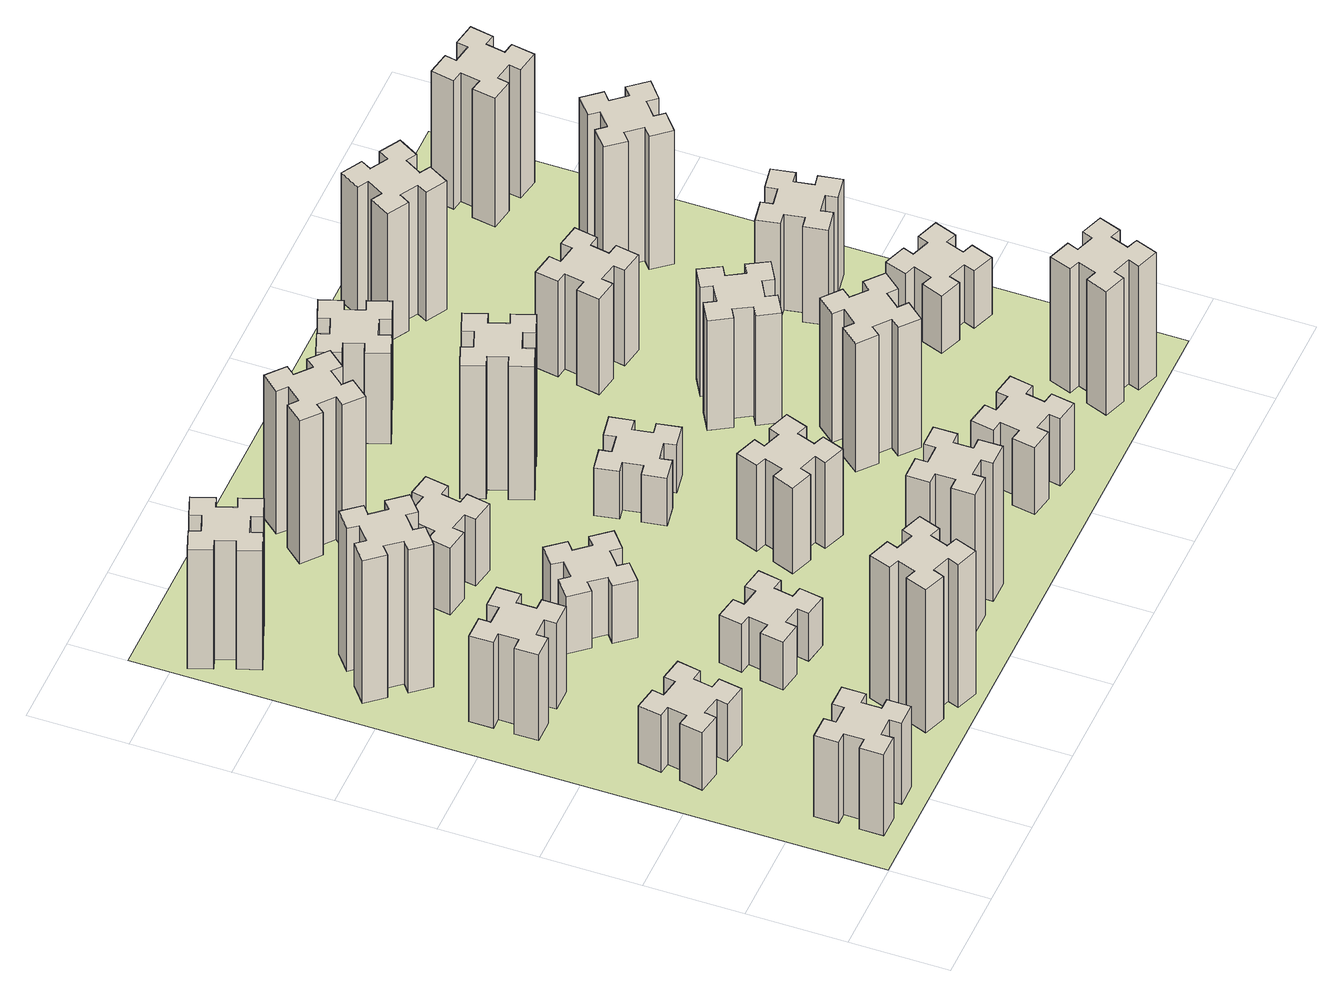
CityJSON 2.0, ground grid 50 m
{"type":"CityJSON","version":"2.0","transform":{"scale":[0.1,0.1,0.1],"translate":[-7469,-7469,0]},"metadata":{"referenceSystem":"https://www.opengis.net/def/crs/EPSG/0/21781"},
"CityObjects":{
"building1":{"type":"Building","attributes":{"class":"1000","function":"1000","usage":"1000","yearOfConstruction":2016,"roofType":"1000","measuredHeight":51,"storeysAboveGround":30,"storeysBelowGround":0},"geometry":[{"type":"Solid","lod":"1","boundaries":[[[[0,1,2,3,4,5,6,7,8,9,10,11,12,13,14,15,16,17,18,19]],[[17,16,20,21]],[[16,15,22,20]],[[15,14,23,22]],[[14,13,24,23]],[[13,12,25,24]],[[12,11,26,25]],[[11,10,27,26]],[[10,9,28,27]],[[9,8,29,28]],[[8,7,30,29]],[[7,6,31,30]],[[6,5,32,31]],[[5,4,33,32]],[[4,3,34,33]],[[3,2,35,34]],[[2,1,36,35]],[[1,0,37,36]],[[0,19,38,37]],[[19,18,39,38]],[[18,17,21,39]],[[24,25,26,27,28,29,30,31,32,33,34,35,36,37,38,39,21,20,22,23]]]]}]},
"building2":{"type":"Building","attributes":{"class":"1000","function":"1000","usage":"1000","yearOfConstruction":2016,"roofType":"1000","measuredHeight":36,"storeysAboveGround":30,"storeysBelowGround":0},"geometry":[{"type":"Solid","lod":"1","boundaries":[[[[40,41,42,43,44,45,46,47,48,49,50,51,52,53,54,55,56,57,58,59]],[[57,56,60,61]],[[56,55,62,60]],[[55,54,63,62]],[[54,53,64,63]],[[53,52,65,64]],[[52,51,66,65]],[[51,50,67,66]],[[50,49,68,67]],[[49,48,69,68]],[[48,47,70,69]],[[47,46,71,70]],[[46,45,72,71]],[[45,44,73,72]],[[44,43,74,73]],[[43,42,75,74]],[[42,41,76,75]],[[41,40,77,76]],[[40,59,78,77]],[[59,58,79,78]],[[58,57,61,79]],[[64,65,66,67,68,69,70,71,72,73,74,75,76,77,78,79,61,60,62,63]]]]}]},
"building3":{"type":"Building","attributes":{"class":"1000","function":"1000","usage":"1000","yearOfConstruction":2016,"roofType":"1000","measuredHeight":54,"storeysAboveGround":30,"storeysBelowGround":0},"geometry":[{"type":"Solid","lod":"1","boundaries":[[[[80,81,82,83,84,85,86,87,88,89,90,91,92,93,94,95,96,97,98,99]],[[97,96,100,101]],[[96,95,102,100]],[[95,94,103,102]],[[94,93,104,103]],[[93,92,105,104]],[[92,91,106,105]],[[91,90,107,106]],[[90,89,108,107]],[[89,88,109,108]],[[88,87,110,109]],[[87,86,111,110]],[[86,85,112,111]],[[85,84,113,112]],[[84,83,114,113]],[[83,82,115,114]],[[82,81,116,115]],[[81,80,117,116]],[[80,99,118,117]],[[99,98,119,118]],[[98,97,101,119]],[[104,105,106,107,108,109,110,111,112,113,114,115,116,117,118,119,101,100,102,103]]]]}]},
"building4":{"type":"Building","attributes":{"class":"1000","function":"1000","usage":"1000","yearOfConstruction":2016,"roofType":"1000","measuredHeight":90,"storeysAboveGround":30,"storeysBelowGround":0},"geometry":[{"type":"Solid","lod":"1","boundaries":[[[[120,121,122,123,124,125,126,127,128,129,130,131,132,133,134,135,136,137,138,139]],[[137,136,140,141]],[[136,135,142,140]],[[135,134,143,142]],[[134,133,144,143]],[[133,132,145,144]],[[132,131,146,145]],[[131,130,147,146]],[[130,129,148,147]],[[129,128,149,148]],[[128,127,150,149]],[[127,126,151,150]],[[126,125,152,151]],[[125,124,153,152]],[[124,123,154,153]],[[123,122,155,154]],[[122,121,156,155]],[[121,120,157,156]],[[120,139,158,157]],[[139,138,159,158]],[[138,137,141,159]],[[144,145,146,147,148,149,150,151,152,153,154,155,156,157,158,159,141,140,142,143]]]]}]},
"building5":{"type":"Building","attributes":{"class":"1000","function":"1000","usage":"1000","yearOfConstruction":2016,"roofType":"1000","measuredHeight":90,"storeysAboveGround":30,"storeysBelowGround":0},"geometry":[{"type":"Solid","lod":"1","boundaries":[[[[160,161,162,163,164,165,166,167,168,169,170,171,172,173,174,175,176,177,178,179]],[[177,176,180,181]],[[176,175,182,180]],[[175,174,183,182]],[[174,173,184,183]],[[173,172,185,184]],[[172,171,186,185]],[[171,170,187,186]],[[170,169,188,187]],[[169,168,189,188]],[[168,167,190,189]],[[167,166,191,190]],[[166,165,192,191]],[[165,164,193,192]],[[164,163,194,193]],[[163,162,195,194]],[[162,161,196,195]],[[161,160,197,196]],[[160,179,198,197]],[[179,178,199,198]],[[178,177,181,199]],[[184,185,186,187,188,189,190,191,192,193,194,195,196,197,198,199,181,180,182,183]]]]}]},
"building6":{"type":"Building","attributes":{"class":"1000","function":"1000","usage":"1000","yearOfConstruction":2016,"roofType":"1000","measuredHeight":75,"storeysAboveGround":30,"storeysBelowGround":0},"geometry":[{"type":"Solid","lod":"1","boundaries":[[[[200,201,202,203,204,205,206,207,208,209,210,211,212,213,214,215,216,217,218,219]],[[217,216,220,221]],[[216,215,222,220]],[[215,214,223,222]],[[214,213,224,223]],[[213,212,225,224]],[[212,211,226,225]],[[211,210,227,226]],[[210,209,228,227]],[[209,208,229,228]],[[208,207,230,229]],[[207,206,231,230]],[[206,205,232,231]],[[205,204,233,232]],[[204,203,234,233]],[[203,202,235,234]],[[202,201,236,235]],[[201,200,237,236]],[[200,219,238,237]],[[219,218,239,238]],[[218,217,221,239]],[[224,225,226,227,228,229,230,231,232,233,234,235,236,237,238,239,221,220,222,223]]]]}]},
"building7":{"type":"Building","attributes":{"class":"1000","function":"1000","usage":"1000","yearOfConstruction":2016,"roofType":"1000","measuredHeight":30,"storeysAboveGround":30,"storeysBelowGround":0},"geometry":[{"type":"Solid","lod":"1","boundaries":[[[[240,241,242,243,244,245,246,247,248,249,250,251,252,253,254,255,256,257,258,259]],[[257,256,260,261]],[[256,255,262,260]],[[255,254,263,262]],[[254,253,264,263]],[[253,252,265,264]],[[252,251,266,265]],[[251,250,267,266]],[[250,249,268,267]],[[249,248,269,268]],[[248,247,270,269]],[[247,246,271,270]],[[246,245,272,271]],[[245,244,273,272]],[[244,243,274,273]],[[243,242,275,274]],[[242,241,276,275]],[[241,240,277,276]],[[240,259,278,277]],[[259,258,279,278]],[[258,257,261,279]],[[264,265,266,267,268,269,270,271,272,273,274,275,276,277,278,279,261,260,262,263]]]]}]},
"building8":{"type":"Building","attributes":{"class":"1000","function":"1000","usage":"1000","yearOfConstruction":2016,"roofType":"1000","measuredHeight":36,"storeysAboveGround":30,"storeysBelowGround":0},"geometry":[{"type":"Solid","lod":"1","boundaries":[[[[280,281,282,283,284,285,286,287,288,289,290,291,292,293,294,295,296,297,298,299]],[[297,296,300,301]],[[296,295,302,300]],[[295,294,303,302]],[[294,293,304,303]],[[293,292,305,304]],[[292,291,306,305]],[[291,290,307,306]],[[290,289,308,307]],[[289,288,309,308]],[[288,287,310,309]],[[287,286,311,310]],[[286,285,312,311]],[[285,284,313,312]],[[284,283,314,313]],[[283,282,315,314]],[[282,281,316,315]],[[281,280,317,316]],[[280,299,318,317]],[[299,298,319,318]],[[298,297,301,319]],[[304,305,306,307,308,309,310,311,312,313,314,315,316,317,318,319,301,300,302,303]]]]}]},
"building9":{"type":"Building","attributes":{"class":"1000","function":"1000","usage":"1000","yearOfConstruction":2016,"roofType":"1000","measuredHeight":42,"storeysAboveGround":30,"storeysBelowGround":0},"geometry":[{"type":"Solid","lod":"1","boundaries":[[[[320,321,322,323,324,325,326,327,328,329,330,331,332,333,334,335,336,337,338,339]],[[337,336,340,341]],[[336,335,342,340]],[[335,334,343,342]],[[334,333,344,343]],[[333,332,345,344]],[[332,331,346,345]],[[331,330,347,346]],[[330,329,348,347]],[[329,328,349,348]],[[328,327,350,349]],[[327,326,351,350]],[[326,325,352,351]],[[325,324,353,352]],[[324,323,354,353]],[[323,322,355,354]],[[322,321,356,355]],[[321,320,357,356]],[[320,339,358,357]],[[339,338,359,358]],[[338,337,341,359]],[[344,345,346,347,348,349,350,351,352,353,354,355,356,357,358,359,341,340,342,343]]]]}]},
"building10":{"type":"Building","attributes":{"class":"1000","function":"1000","usage":"1000","yearOfConstruction":2016,"roofType":"1000","measuredHeight":87,"storeysAboveGround":30,"storeysBelowGround":0},"geometry":[{"type":"Solid","lod":"1","boundaries":[[[[360,361,362,363,364,365,366,367,368,369,370,371,372,373,374,375,376,377,378,379]],[[377,376,380,381]],[[376,375,382,380]],[[375,374,383,382]],[[374,373,384,383]],[[373,372,385,384]],[[372,371,386,385]],[[371,370,387,386]],[[370,369,388,387]],[[369,368,389,388]],[[368,367,390,389]],[[367,366,391,390]],[[366,365,392,391]],[[365,364,393,392]],[[364,363,394,393]],[[363,362,395,394]],[[362,361,396,395]],[[361,360,397,396]],[[360,379,398,397]],[[379,378,399,398]],[[378,377,381,399]],[[384,385,386,387,388,389,390,391,392,393,394,395,396,397,398,399,381,380,382,383]]]]}]},
"building11":{"type":"Building","attributes":{"class":"1000","function":"1000","usage":"1000","yearOfConstruction":2016,"roofType":"1000","measuredHeight":90,"storeysAboveGround":30,"storeysBelowGround":0},"geometry":[{"type":"Solid","lod":"1","boundaries":[[[[400,401,402,403,404,405,406,407,408,409,410,411,412,413,414,415,416,417,418,419]],[[417,416,420,421]],[[416,415,422,420]],[[415,414,423,422]],[[414,413,424,423]],[[413,412,425,424]],[[412,411,426,425]],[[411,410,427,426]],[[410,409,428,427]],[[409,408,429,428]],[[408,407,430,429]],[[407,406,431,430]],[[406,405,432,431]],[[405,404,433,432]],[[404,403,434,433]],[[403,402,435,434]],[[402,401,436,435]],[[401,400,437,436]],[[400,419,438,437]],[[419,418,439,438]],[[418,417,421,439]],[[424,425,426,427,428,429,430,431,432,433,434,435,436,437,438,439,421,420,422,423]]]]}]},
"building12":{"type":"Building","attributes":{"class":"1000","function":"1000","usage":"1000","yearOfConstruction":2016,"roofType":"1000","measuredHeight":54,"storeysAboveGround":30,"storeysBelowGround":0},"geometry":[{"type":"Solid","lod":"1","boundaries":[[[[440,441,442,443,444,445,446,447,448,449,450,451,452,453,454,455,456,457,458,459]],[[457,456,460,461]],[[456,455,462,460]],[[455,454,463,462]],[[454,453,464,463]],[[453,452,465,464]],[[452,451,466,465]],[[451,450,467,466]],[[450,449,468,467]],[[449,448,469,468]],[[448,447,470,469]],[[447,446,471,470]],[[446,445,472,471]],[[445,444,473,472]],[[444,443,474,473]],[[443,442,475,474]],[[442,441,476,475]],[[441,440,477,476]],[[440,459,478,477]],[[459,458,479,478]],[[458,457,461,479]],[[464,465,466,467,468,469,470,471,472,473,474,475,476,477,478,479,461,460,462,463]]]]}]},
"building13":{"type":"Building","attributes":{"class":"1000","function":"1000","usage":"1000","yearOfConstruction":2016,"roofType":"1000","measuredHeight":30,"storeysAboveGround":30,"storeysBelowGround":0},"geometry":[{"type":"Solid","lod":"1","boundaries":[[[[480,481,482,483,484,485,486,487,488,489,490,491,492,493,494,495,496,497,498,499]],[[497,496,500,501]],[[496,495,502,500]],[[495,494,503,502]],[[494,493,504,503]],[[493,492,505,504]],[[492,491,506,505]],[[491,490,507,506]],[[490,489,508,507]],[[489,488,509,508]],[[488,487,510,509]],[[487,486,511,510]],[[486,485,512,511]],[[485,484,513,512]],[[484,483,514,513]],[[483,482,515,514]],[[482,481,516,515]],[[481,480,517,516]],[[480,499,518,517]],[[499,498,519,518]],[[498,497,501,519]],[[504,505,506,507,508,509,510,511,512,513,514,515,516,517,518,519,501,500,502,503]]]]}]},
"building14":{"type":"Building","attributes":{"class":"1000","function":"1000","usage":"1000","yearOfConstruction":2016,"roofType":"1000","measuredHeight":84,"storeysAboveGround":30,"storeysBelowGround":0},"geometry":[{"type":"Solid","lod":"1","boundaries":[[[[520,521,522,523,524,525,526,527,528,529,530,531,532,533,534,535,536,537,538,539]],[[537,536,540,541]],[[536,535,542,540]],[[535,534,543,542]],[[534,533,544,543]],[[533,532,545,544]],[[532,531,546,545]],[[531,530,547,546]],[[530,529,548,547]],[[529,528,549,548]],[[528,527,550,549]],[[527,526,551,550]],[[526,525,552,551]],[[525,524,553,552]],[[524,523,554,553]],[[523,522,555,554]],[[522,521,556,555]],[[521,520,557,556]],[[520,539,558,557]],[[539,538,559,558]],[[538,537,541,559]],[[544,545,546,547,548,549,550,551,552,553,554,555,556,557,558,559,541,540,542,543]]]]}]},
"building15":{"type":"Building","attributes":{"class":"1000","function":"1000","usage":"1000","yearOfConstruction":2016,"roofType":"1000","measuredHeight":42,"storeysAboveGround":30,"storeysBelowGround":0},"geometry":[{"type":"Solid","lod":"1","boundaries":[[[[560,561,562,563,564,565,566,567,568,569,570,571,572,573,574,575,576,577,578,579]],[[577,576,580,581]],[[576,575,582,580]],[[575,574,583,582]],[[574,573,584,583]],[[573,572,585,584]],[[572,571,586,585]],[[571,570,587,586]],[[570,569,588,587]],[[569,568,589,588]],[[568,567,590,589]],[[567,566,591,590]],[[566,565,592,591]],[[565,564,593,592]],[[564,563,594,593]],[[563,562,595,594]],[[562,561,596,595]],[[561,560,597,596]],[[560,579,598,597]],[[579,578,599,598]],[[578,577,581,599]],[[584,585,586,587,588,589,590,591,592,593,594,595,596,597,598,599,581,580,582,583]]]]}]},
"building16":{"type":"Building","attributes":{"class":"1000","function":"1000","usage":"1000","yearOfConstruction":2016,"roofType":"1000","measuredHeight":57,"storeysAboveGround":30,"storeysBelowGround":0},"geometry":[{"type":"Solid","lod":"1","boundaries":[[[[600,601,602,603,604,605,606,607,608,609,610,611,612,613,614,615,616,617,618,619]],[[617,616,620,621]],[[616,615,622,620]],[[615,614,623,622]],[[614,613,624,623]],[[613,612,625,624]],[[612,611,626,625]],[[611,610,627,626]],[[610,609,628,627]],[[609,608,629,628]],[[608,607,630,629]],[[607,606,631,630]],[[606,605,632,631]],[[605,604,633,632]],[[604,603,634,633]],[[603,602,635,634]],[[602,601,636,635]],[[601,600,637,636]],[[600,619,638,637]],[[619,618,639,638]],[[618,617,621,639]],[[624,625,626,627,628,629,630,631,632,633,634,635,636,637,638,639,621,620,622,623]]]]}]},
"building17":{"type":"Building","attributes":{"class":"1000","function":"1000","usage":"1000","yearOfConstruction":2016,"roofType":"1000","measuredHeight":81,"storeysAboveGround":30,"storeysBelowGround":0},"geometry":[{"type":"Solid","lod":"1","boundaries":[[[[640,641,642,643,644,645,646,647,648,649,650,651,652,653,654,655,656,657,658,659]],[[657,656,660,661]],[[656,655,662,660]],[[655,654,663,662]],[[654,653,664,663]],[[653,652,665,664]],[[652,651,666,665]],[[651,650,667,666]],[[650,649,668,667]],[[649,648,669,668]],[[648,647,670,669]],[[647,646,671,670]],[[646,645,672,671]],[[645,644,673,672]],[[644,643,674,673]],[[643,642,675,674]],[[642,641,676,675]],[[641,640,677,676]],[[640,659,678,677]],[[659,658,679,678]],[[658,657,661,679]],[[664,665,666,667,668,669,670,671,672,673,674,675,676,677,678,679,661,660,662,663]]]]}]},
"building18":{"type":"Building","attributes":{"class":"1000","function":"1000","usage":"1000","yearOfConstruction":2016,"roofType":"1000","measuredHeight":69,"storeysAboveGround":30,"storeysBelowGround":0},"geometry":[{"type":"Solid","lod":"1","boundaries":[[[[680,681,682,683,684,685,686,687,688,689,690,691,692,693,694,695,696,697,698,699]],[[697,696,700,701]],[[696,695,702,700]],[[695,694,703,702]],[[694,693,704,703]],[[693,692,705,704]],[[692,691,706,705]],[[691,690,707,706]],[[690,689,708,707]],[[689,688,709,708]],[[688,687,710,709]],[[687,686,711,710]],[[686,685,712,711]],[[685,684,713,712]],[[684,683,714,713]],[[683,682,715,714]],[[682,681,716,715]],[[681,680,717,716]],[[680,699,718,717]],[[699,698,719,718]],[[698,697,701,719]],[[704,705,706,707,708,709,710,711,712,713,714,715,716,717,718,719,701,700,702,703]]]]}]},
"building19":{"type":"Building","attributes":{"class":"1000","function":"1000","usage":"1000","yearOfConstruction":2016,"roofType":"1000","measuredHeight":60,"storeysAboveGround":30,"storeysBelowGround":0},"geometry":[{"type":"Solid","lod":"1","boundaries":[[[[720,721,722,723,724,725,726,727,728,729,730,731,732,733,734,735,736,737,738,739]],[[737,736,740,741]],[[736,735,742,740]],[[735,734,743,742]],[[734,733,744,743]],[[733,732,745,744]],[[732,731,746,745]],[[731,730,747,746]],[[730,729,748,747]],[[729,728,749,748]],[[728,727,750,749]],[[727,726,751,750]],[[726,725,752,751]],[[725,724,753,752]],[[724,723,754,753]],[[723,722,755,754]],[[722,721,756,755]],[[721,720,757,756]],[[720,739,758,757]],[[739,738,759,758]],[[738,737,741,759]],[[744,745,746,747,748,749,750,751,752,753,754,755,756,757,758,759,741,740,742,743]]]]}]},
"building20":{"type":"Building","attributes":{"class":"1000","function":"1000","usage":"1000","yearOfConstruction":2016,"roofType":"1000","measuredHeight":78,"storeysAboveGround":30,"storeysBelowGround":0},"geometry":[{"type":"Solid","lod":"1","boundaries":[[[[760,761,762,763,764,765,766,767,768,769,770,771,772,773,774,775,776,777,778,779]],[[777,776,780,781]],[[776,775,782,780]],[[775,774,783,782]],[[774,773,784,783]],[[773,772,785,784]],[[772,771,786,785]],[[771,770,787,786]],[[770,769,788,787]],[[769,768,789,788]],[[768,767,790,789]],[[767,766,791,790]],[[766,765,792,791]],[[765,764,793,792]],[[764,763,794,793]],[[763,762,795,794]],[[762,761,796,795]],[[761,760,797,796]],[[760,779,798,797]],[[779,778,799,798]],[[778,777,781,799]],[[784,785,786,787,788,789,790,791,792,793,794,795,796,797,798,799,781,780,782,783]]]]}]},
"building21":{"type":"Building","attributes":{"class":"1000","function":"1000","usage":"1000","yearOfConstruction":2016,"roofType":"1000","measuredHeight":81,"storeysAboveGround":30,"storeysBelowGround":0},"geometry":[{"type":"Solid","lod":"1","boundaries":[[[[800,801,802,803,804,805,806,807,808,809,810,811,812,813,814,815,816,817,818,819]],[[817,816,820,821]],[[816,815,822,820]],[[815,814,823,822]],[[814,813,824,823]],[[813,812,825,824]],[[812,811,826,825]],[[811,810,827,826]],[[810,809,828,827]],[[809,808,829,828]],[[808,807,830,829]],[[807,806,831,830]],[[806,805,832,831]],[[805,804,833,832]],[[804,803,834,833]],[[803,802,835,834]],[[802,801,836,835]],[[801,800,837,836]],[[800,819,838,837]],[[819,818,839,838]],[[818,817,821,839]],[[824,825,826,827,828,829,830,831,832,833,834,835,836,837,838,839,821,820,822,823]]]]}]},
"building22":{"type":"Building","attributes":{"class":"1000","function":"1000","usage":"1000","yearOfConstruction":2016,"roofType":"1000","measuredHeight":36,"storeysAboveGround":30,"storeysBelowGround":0},"geometry":[{"type":"Solid","lod":"1","boundaries":[[[[840,841,842,843,844,845,846,847,848,849,850,851,852,853,854,855,856,857,858,859]],[[857,856,860,861]],[[856,855,862,860]],[[855,854,863,862]],[[854,853,864,863]],[[853,852,865,864]],[[852,851,866,865]],[[851,850,867,866]],[[850,849,868,867]],[[849,848,869,868]],[[848,847,870,869]],[[847,846,871,870]],[[846,845,872,871]],[[845,844,873,872]],[[844,843,874,873]],[[843,842,875,874]],[[842,841,876,875]],[[841,840,877,876]],[[840,859,878,877]],[[859,858,879,878]],[[858,857,861,879]],[[864,865,866,867,868,869,870,871,872,873,874,875,876,877,878,879,861,860,862,863]]]]}]},
"building23":{"type":"Building","attributes":{"class":"1000","function":"1000","usage":"1000","yearOfConstruction":2016,"roofType":"1000","measuredHeight":60,"storeysAboveGround":30,"storeysBelowGround":0},"geometry":[{"type":"Solid","lod":"1","boundaries":[[[[880,881,882,883,884,885,886,887,888,889,890,891,892,893,894,895,896,897,898,899]],[[897,896,900,901]],[[896,895,902,900]],[[895,894,903,902]],[[894,893,904,903]],[[893,892,905,904]],[[892,891,906,905]],[[891,890,907,906]],[[890,889,908,907]],[[889,888,909,908]],[[888,887,910,909]],[[887,886,911,910]],[[886,885,912,911]],[[885,884,913,912]],[[884,883,914,913]],[[883,882,915,914]],[[882,881,916,915]],[[881,880,917,916]],[[880,899,918,917]],[[899,898,919,918]],[[898,897,901,919]],[[904,905,906,907,908,909,910,911,912,913,914,915,916,917,918,919,901,900,902,903]]]]}]},
"building24":{"type":"Building","attributes":{"class":"1000","function":"1000","usage":"1000","yearOfConstruction":2016,"roofType":"1000","measuredHeight":84,"storeysAboveGround":30,"storeysBelowGround":0},"geometry":[{"type":"Solid","lod":"1","boundaries":[[[[920,921,922,923,924,925,926,927,928,929,930,931,932,933,934,935,936,937,938,939]],[[937,936,940,941]],[[936,935,942,940]],[[935,934,943,942]],[[934,933,944,943]],[[933,932,945,944]],[[932,931,946,945]],[[931,930,947,946]],[[930,929,948,947]],[[929,928,949,948]],[[928,927,950,949]],[[927,926,951,950]],[[926,925,952,951]],[[925,924,953,952]],[[924,923,954,953]],[[923,922,955,954]],[[922,921,956,955]],[[921,920,957,956]],[[920,939,958,957]],[[939,938,959,958]],[[938,937,941,959]],[[944,945,946,947,948,949,950,951,952,953,954,955,956,957,958,959,941,940,942,943]]]]}]},
"building25":{"type":"Building","attributes":{"class":"1000","function":"1000","usage":"1000","yearOfConstruction":2016,"roofType":"1000","measuredHeight":81,"storeysAboveGround":30,"storeysBelowGround":0},"geometry":[{"type":"Solid","lod":"1","boundaries":[[[[960,961,962,963,964,965,966,967,968,969,970,971,972,973,974,975,976,977,978,979]],[[977,976,980,981]],[[976,975,982,980]],[[975,974,983,982]],[[974,973,984,983]],[[973,972,985,984]],[[972,971,986,985]],[[971,970,987,986]],[[970,969,988,987]],[[969,968,989,988]],[[968,967,990,989]],[[967,966,991,990]],[[966,965,992,991]],[[965,964,993,992]],[[964,963,994,993]],[[963,962,995,994]],[[962,961,996,995]],[[961,960,997,996]],[[960,979,998,997]],[[979,978,999,998]],[[978,977,981,999]],[[984,985,986,987,988,989,990,991,992,993,994,995,996,997,998,999,981,980,982,983]]]]}]},
"landuse1":{"type":"LandUse","attributes":{"name":"plot1","function":"1010"},"geometry":[{"type":"MultiSurface","lod":"1","boundaries":[[[1000,1001,1002,1003]]]}]}
},
"vertices":[
[265,325,0],[265,225,0],[205,225,0],[205,105,0],[325,105,0],[325,165,0],[425,165,0],[425,105,0],[545,105,0],[545,225,0],[485,225,0],[485,325,0],[545,325,0],[545,445,0],[425,445,0],[425,385,0],[325,385,0],[325,445,0],[205,445,0],[205,325,0],[325,385,510],[325,445,510],[425,385,510],[425,445,510],[545,445,510],[545,325,510],[485,325,510],[485,225,510],[545,225,510],[545,105,510],[425,105,510],[425,165,510],[325,165,510],[325,105,510],[205,105,510],[205,225,510],[265,225,510],[265,325,510],[205,325,510],[205,445,510],
[307,1016,0],[405,998,0],[395,939,0],[513,918,0],[534,1037,0],[475,1047,0],[492,1145,0],[551,1135,0],[572,1253,0],[454,1274,0],[444,1215,0],[345,1232,0],[356,1291,0],[237,1312,0],[217,1194,0],[276,1184,0],[258,1085,0],[199,1096,0],[178,977,0],[297,957,0],[258,1085,360],[199,1096,360],[276,1184,360],[217,1194,360],[237,1312,360],[356,1291,360],[345,1232,360],[444,1215,360],[454,1274,360],[572,1253,360],[551,1135,360],[492,1145,360],[475,1047,360],[534,1037,360],[513,918,360],[395,939,360],[405,998,360],[307,1016,360],[297,957,360],[178,977,360],
[425,2065,0],[325,2065,0],[325,2125,0],[205,2125,0],[205,2005,0],[265,2005,0],[265,1905,0],[205,1905,0],[205,1785,0],[325,1785,0],[325,1845,0],[425,1845,0],[425,1785,0],[545,1785,0],[545,1905,0],[485,1905,0],[485,2005,0],[545,2005,0],[545,2125,0],[425,2125,0],[485,2005,540],[545,2005,540],[485,1905,540],[545,1905,540],[545,1785,540],[425,1785,540],[425,1845,540],[325,1845,540],[325,1785,540],[205,1785,540],[205,1905,540],[265,1905,540],[265,2005,540],[205,2005,540],[205,2125,540],[325,2125,540],[325,2065,540],[425,2065,540],[425,2125,540],[545,2125,540],
[492,2628,0],[427,2704,0],[473,2743,0],[396,2835,0],[304,2758,0],[343,2712,0],[266,2647,0],[228,2693,0],[136,2616,0],[213,2524,0],[259,2563,0],[323,2486,0],[277,2448,0],[354,2356,0],[446,2433,0],[408,2479,0],[484,2543,0],[523,2497,0],[615,2574,0],[538,2666,0],[484,2543,900],[523,2497,900],[408,2479,900],[446,2433,900],[354,2356,900],[277,2448,900],[323,2486,900],[259,2563,900],[213,2524,900],[136,2616,900],[228,2693,900],[266,2647,900],[343,2712,900],[304,2758,900],[396,2835,900],[473,2743,900],[427,2704,900],[492,2628,900],[538,2666,900],[615,2574,900],
[1029,360,0],[995,266,0],[939,287,0],[897,174,0],[1010,133,0],[1031,189,0],[1125,155,0],[1104,99,0],[1217,57,0],[1258,170,0],[1202,191,0],[1236,285,0],[1292,264,0],[1333,377,0],[1220,418,0],[1200,362,0],[1106,396,0],[1127,452,0],[1014,493,0],[973,380,0],[1106,396,900],[1127,452,900],[1200,362,900],[1220,418,900],[1333,377,900],[1292,264,900],[1236,285,900],[1202,191,900],[1258,170,900],[1217,57,900],[1104,99,900],[1125,155,900],[1031,189,900],[1010,133,900],[897,174,900],[939,287,900],[995,266,900],[1029,360,900],[973,380,900],[1014,493,900],
[155,3345,0],[189,3251,0],[133,3230,0],[174,3117,0],[287,3159,0],[266,3215,0],[360,3249,0],[380,3193,0],[493,3234,0],[452,3347,0],[396,3326,0],[362,3420,0],[418,3440,0],[377,3553,0],[264,3512,0],[285,3456,0],[191,3422,0],[170,3478,0],[57,3437,0],[99,3324,0],[191,3422,750],[170,3478,750],[285,3456,750],[264,3512,750],[377,3553,750],[418,3440,750],[362,3420,750],[396,3326,750],[452,3347,750],[493,3234,750],[380,3193,750],[360,3249,750],[266,3215,750],[287,3159,750],[174,3117,750],[133,3230,750],[189,3251,750],[155,3345,750],[99,3324,750],[57,3437,750],
[1016,1084,0],[998,985,0],[939,996,0],[918,877,0],[1037,857,0],[1047,916,0],[1145,898,0],[1135,839,0],[1253,818,0],[1274,937,0],[1215,947,0],[1232,1045,0],[1291,1035,0],[1312,1153,0],[1194,1174,0],[1184,1115,0],[1085,1132,0],[1096,1191,0],[977,1212,0],[957,1094,0],[1085,1132,300],[1096,1191,300],[1184,1115,300],[1194,1174,300],[1312,1153,300],[1291,1035,300],[1232,1045,300],[1215,947,300],[1274,937,300],[1253,818,300],[1135,839,300],[1145,898,300],[1047,916,300],[1037,857,300],[918,877,300],[939,996,300],[998,985,300],[1016,1084,300],[957,1094,300],[977,1212,300],
[983,1972,0],[906,1907,0],[868,1953,0],[776,1876,0],[853,1784,0],[899,1823,0],[963,1746,0],[917,1708,0],[994,1616,0],[1086,1693,0],[1048,1739,0],[1124,1803,0],[1163,1757,0],[1255,1834,0],[1178,1926,0],[1132,1888,0],[1067,1964,0],[1113,2003,0],[1036,2095,0],[944,2018,0],[1067,1964,360],[1113,2003,360],[1132,1888,360],[1178,1926,360],[1255,1834,360],[1163,1757,360],[1124,1803,360],[1048,1739,360],[1086,1693,360],[994,1616,360],[917,1708,360],[963,1746,360],[899,1823,360],[853,1784,360],[776,1876,360],[868,1953,360],[906,1907,360],[983,1972,360],[944,2018,360],[1036,2095,360],
[1115,2527,0],[1132,2625,0],[1191,2615,0],[1212,2733,0],[1094,2754,0],[1084,2695,0],[985,2712,0],[996,2771,0],[877,2792,0],[857,2674,0],[916,2664,0],[898,2565,0],[839,2576,0],[818,2457,0],[937,2437,0],[947,2496,0],[1045,2478,0],[1035,2419,0],[1153,2398,0],[1174,2517,0],[1045,2478,420],[1035,2419,420],[947,2496,420],[937,2437,420],[818,2457,420],[839,2576,420],[898,2565,420],[916,2664,420],[857,2674,420],[877,2792,420],[996,2771,420],[985,2712,420],[1084,2695,420],[1094,2754,420],[1212,2733,420],[1191,2615,420],[1132,2625,420],[1115,2527,420],[1174,2517,420],[1153,2398,420],
[1865,325,0],[1865,425,0],[1925,425,0],[1925,545,0],[1805,545,0],[1805,485,0],[1705,485,0],[1705,545,0],[1585,545,0],[1585,425,0],[1645,425,0],[1645,325,0],[1585,325,0],[1585,205,0],[1705,205,0],[1705,265,0],[1805,265,0],[1805,205,0],[1925,205,0],[1925,325,0],[1805,265,870],[1805,205,870],[1705,265,870],[1705,205,870],[1585,205,870],[1585,325,870],[1645,325,870],[1645,425,870],[1585,425,870],[1585,545,870],[1705,545,870],[1705,485,870],[1805,485,870],[1805,545,870],[1925,545,870],[1925,425,870],[1865,425,870],[1865,325,870],[1925,325,870],[1925,205,870],
[1006,3183,0],[1083,3119,0],[1044,3073,0],[1136,2996,0],[1213,3088,0],[1167,3126,0],[1232,3203,0],[1278,3164,0],[1355,3256,0],[1263,3333,0],[1224,3287,0],[1148,3352,0],[1186,3398,0],[1094,3475,0],[1017,3383,0],[1063,3344,0],[999,3268,0],[953,3306,0],[876,3214,0],[968,3137,0],[999,3268,900],[953,3306,900],[1063,3344,900],[1017,3383,900],[1094,3475,900],[1186,3398,900],[1148,3352,900],[1224,3287,900],[1263,3333,900],[1355,3256,900],[1278,3164,900],[1232,3203,900],[1167,3126,900],[1213,3088,900],[1136,2996,900],[1044,3073,900],[1083,3119,900],[1006,3183,900],[968,3137,900],[876,3214,900],
[1769,1300,0],[1735,1206,0],[1679,1227,0],[1637,1114,0],[1750,1073,0],[1771,1129,0],[1865,1095,0],[1844,1039,0],[1957,997,0],[1998,1110,0],[1942,1131,0],[1976,1225,0],[2032,1204,0],[2073,1317,0],[1960,1358,0],[1940,1302,0],[1846,1336,0],[1867,1392,0],[1754,1433,0],[1713,1320,0],[1846,1336,540],[1867,1392,540],[1940,1302,540],[1960,1358,540],[2073,1317,540],[2032,1204,540],[1976,1225,540],[1942,1131,540],[1998,1110,540],[1957,997,540],[1844,1039,540],[1865,1095,540],[1771,1129,540],[1750,1073,540],[1637,1114,540],[1679,1227,540],[1735,1206,540],[1769,1300,540],[1713,1320,540],[1754,1433,540],
[1972,1925,0],[1955,2024,0],[2014,2034,0],[1993,2152,0],[1875,2131,0],[1885,2072,0],[1787,2055,0],[1777,2114,0],[1658,2093,0],[1679,1975,0],[1738,1985,0],[1756,1887,0],[1697,1877,0],[1717,1758,0],[1836,1779,0],[1825,1838,0],[1924,1856,0],[1934,1797,0],[2052,1817,0],[2031,1936,0],[1924,1856,300],[1934,1797,300],[1825,1838,300],[1836,1779,300],[1717,1758,300],[1697,1877,300],[1756,1887,300],[1738,1985,300],[1679,1975,300],[1658,2093,300],[1777,2114,300],[1787,2055,300],[1885,2072,300],[1875,2131,300],[1993,2152,300],[2014,2034,300],[1955,2024,300],[1972,1925,300],[2031,1936,300],[2052,1817,300],
[1876,2586,0],[1842,2680,0],[1898,2700,0],[1857,2813,0],[1744,2772,0],[1765,2716,0],[1671,2682,0],[1650,2738,0],[1537,2697,0],[1579,2584,0],[1635,2605,0],[1669,2511,0],[1613,2490,0],[1654,2377,0],[1767,2419,0],[1746,2475,0],[1840,2509,0],[1860,2453,0],[1973,2494,0],[1932,2607,0],[1840,2509,840],[1860,2453,840],[1746,2475,840],[1767,2419,840],[1654,2377,840],[1613,2490,840],[1669,2511,840],[1635,2605,840],[1579,2584,840],[1537,2697,840],[1650,2738,840],[1671,2682,840],[1765,2716,840],[1744,2772,840],[1857,2813,840],[1898,2700,840],[1842,2680,840],[1876,2586,840],[1932,2607,840],[1973,2494,840],
[2527,276,0],[2625,258,0],[2615,199,0],[2733,178,0],[2754,297,0],[2695,307,0],[2712,405,0],[2771,395,0],[2792,513,0],[2674,534,0],[2664,475,0],[2565,492,0],[2576,551,0],[2457,572,0],[2437,454,0],[2496,444,0],[2478,345,0],[2419,356,0],[2398,237,0],[2517,217,0],[2478,345,420],[2419,356,420],[2496,444,420],[2437,454,420],[2457,572,420],[2576,551,420],[2565,492,420],[2664,475,420],[2674,534,420],[2792,513,420],[2771,395,420],[2712,405,420],[2695,307,420],[2754,297,420],[2733,178,420],[2615,199,420],[2625,258,420],[2527,276,420],[2517,217,420],[2398,237,420],
[1846,3215,0],[1940,3249,0],[1960,3193,0],[2073,3234,0],[2032,3347,0],[1976,3326,0],[1942,3420,0],[1998,3440,0],[1957,3553,0],[1844,3512,0],[1865,3456,0],[1771,3422,0],[1750,3478,0],[1637,3437,0],[1679,3324,0],[1735,3345,0],[1769,3251,0],[1713,3230,0],[1754,3117,0],[1867,3159,0],[1769,3251,570],[1713,3230,570],[1735,3345,570],[1679,3324,570],[1637,3437,570],[1750,3478,570],[1771,3422,570],[1865,3456,570],[1844,3512,570],[1957,3553,570],[1998,3440,570],[1942,3420,570],[1976,3326,570],[2032,3347,570],[2073,3234,570],[1960,3193,570],[1940,3249,570],[1846,3215,570],[1867,3159,570],[1754,3117,570],
[2647,1006,0],[2712,1083,0],[2758,1044,0],[2835,1136,0],[2743,1213,0],[2704,1167,0],[2628,1232,0],[2666,1278,0],[2574,1355,0],[2497,1263,0],[2543,1224,0],[2479,1148,0],[2433,1186,0],[2356,1094,0],[2448,1017,0],[2486,1063,0],[2563,999,0],[2524,953,0],[2616,876,0],[2693,968,0],[2563,999,810],[2524,953,810],[2486,1063,810],[2448,1017,810],[2356,1094,810],[2433,1186,810],[2479,1148,810],[2543,1224,810],[2497,1263,810],[2574,1355,810],[2666,1278,810],[2628,1232,810],[2704,1167,810],[2743,1213,810],[2835,1136,810],[2758,1044,810],[2712,1083,810],[2647,1006,810],[2693,968,810],[2616,876,810],
[2475,1744,0],[2525,1657,0],[2473,1627,0],[2533,1523,0],[2637,1583,0],[2607,1635,0],[2694,1685,0],[2724,1633,0],[2828,1693,0],[2768,1797,0],[2716,1767,0],[2666,1854,0],[2718,1884,0],[2658,1988,0],[2554,1928,0],[2584,1876,0],[2497,1826,0],[2467,1878,0],[2363,1818,0],[2423,1714,0],[2497,1826,690],[2467,1878,690],[2584,1876,690],[2554,1928,690],[2658,1988,690],[2718,1884,690],[2666,1854,690],[2716,1767,690],[2768,1797,690],[2828,1693,690],[2724,1633,690],[2694,1685,690],[2607,1635,690],[2637,1583,690],[2533,1523,690],[2473,1627,690],[2525,1657,690],[2475,1744,690],[2423,1714,690],[2363,1818,690],
[2496,2564,0],[2478,2465,0],[2419,2476,0],[2398,2357,0],[2517,2337,0],[2527,2396,0],[2625,2378,0],[2615,2319,0],[2733,2298,0],[2754,2417,0],[2695,2427,0],[2712,2525,0],[2771,2515,0],[2792,2633,0],[2674,2654,0],[2664,2595,0],[2565,2612,0],[2576,2671,0],[2457,2692,0],[2437,2574,0],[2565,2612,600],[2576,2671,600],[2664,2595,600],[2674,2654,600],[2792,2633,600],[2771,2515,600],[2712,2525,600],[2695,2427,600],[2754,2417,600],[2733,2298,600],[2615,2319,600],[2625,2378,600],[2527,2396,600],[2517,2337,600],[2398,2357,600],[2419,2476,600],[2478,2465,600],[2496,2564,600],[2437,2574,600],[2457,2692,600],
[3251,189,0],[3345,155,0],[3324,99,0],[3437,57,0],[3478,170,0],[3422,191,0],[3456,285,0],[3512,264,0],[3553,377,0],[3440,418,0],[3420,362,0],[3326,396,0],[3347,452,0],[3234,493,0],[3193,380,0],[3249,360,0],[3215,266,0],[3159,287,0],[3117,174,0],[3230,133,0],[3215,266,780],[3159,287,780],[3249,360,780],[3193,380,780],[3234,493,780],[3347,452,780],[3326,396,780],[3420,362,780],[3440,418,780],[3553,377,780],[3512,264,780],[3456,285,780],[3422,191,780],[3478,170,780],[3437,57,780],[3324,99,780],[3345,155,780],[3251,189,780],[3230,133,780],[3117,174,780],
[2694,3506,0],[2607,3556,0],[2637,3608,0],[2533,3668,0],[2473,3564,0],[2525,3534,0],[2475,3447,0],[2423,3477,0],[2363,3373,0],[2467,3313,0],[2497,3365,0],[2584,3315,0],[2554,3263,0],[2658,3203,0],[2718,3307,0],[2666,3337,0],[2716,3424,0],[2768,3394,0],[2828,3498,0],[2724,3558,0],[2716,3424,810],[2768,3394,810],[2666,3337,810],[2718,3307,810],[2658,3203,810],[2554,3263,810],[2584,3315,810],[2497,3365,810],[2467,3313,810],[2363,3373,810],[2423,3477,810],[2475,3447,810],[2525,3534,810],[2473,3564,810],[2533,3668,810],[2637,3608,810],[2607,3556,810],[2694,3506,810],[2724,3558,810],[2828,3498,810],
[3351,1029,0],[3445,995,0],[3424,939,0],[3537,897,0],[3578,1010,0],[3522,1031,0],[3556,1125,0],[3612,1104,0],[3653,1217,0],[3540,1258,0],[3520,1202,0],[3426,1236,0],[3447,1292,0],[3334,1333,0],[3293,1220,0],[3349,1200,0],[3315,1106,0],[3259,1127,0],[3217,1014,0],[3330,973,0],[3315,1106,360],[3259,1127,360],[3349,1200,360],[3293,1220,360],[3334,1333,360],[3447,1292,360],[3426,1236,360],[3520,1202,360],[3540,1258,360],[3653,1217,360],[3612,1104,360],[3556,1125,360],[3522,1031,360],[3578,1010,360],[3537,897,360],[3424,939,360],[3445,995,360],[3351,1029,360],[3330,973,360],[3217,1014,360],
[3452,1725,0],[3435,1824,0],[3494,1834,0],[3473,1952,0],[3355,1931,0],[3365,1872,0],[3267,1855,0],[3257,1914,0],[3138,1893,0],[3159,1775,0],[3218,1785,0],[3236,1687,0],[3177,1677,0],[3197,1558,0],[3316,1579,0],[3305,1638,0],[3404,1656,0],[3414,1597,0],[3532,1617,0],[3511,1736,0],[3404,1656,600],[3414,1597,600],[3305,1638,600],[3316,1579,600],[3197,1558,600],[3177,1677,600],[3236,1687,600],[3218,1785,600],[3159,1775,600],[3138,1893,600],[3257,1914,600],[3267,1855,600],[3365,1872,600],[3355,1931,600],[3473,1952,600],[3494,1834,600],[3435,1824,600],[3452,1725,600],[3511,1736,600],[3532,1617,600],
[3452,2628,0],[3387,2704,0],[3433,2743,0],[3356,2835,0],[3264,2758,0],[3303,2712,0],[3226,2647,0],[3188,2693,0],[3096,2616,0],[3173,2524,0],[3219,2563,0],[3283,2486,0],[3237,2448,0],[3314,2356,0],[3406,2433,0],[3368,2479,0],[3444,2543,0],[3483,2497,0],[3575,2574,0],[3498,2666,0],[3444,2543,840],[3483,2497,840],[3368,2479,840],[3406,2433,840],[3314,2356,840],[3237,2448,840],[3283,2486,840],[3219,2563,840],[3173,2524,840],[3096,2616,840],[3188,2693,840],[3226,2647,840],[3303,2712,840],[3264,2758,840],[3356,2835,840],[3433,2743,840],[3387,2704,840],[3452,2628,840],[3498,2666,840],[3575,2574,840],
[3535,3267,0],[3552,3365,0],[3611,3355,0],[3632,3473,0],[3514,3494,0],[3504,3435,0],[3405,3452,0],[3416,3511,0],[3297,3532,0],[3277,3414,0],[3336,3404,0],[3318,3305,0],[3259,3316,0],[3238,3197,0],[3357,3177,0],[3367,3236,0],[3465,3218,0],[3455,3159,0],[3573,3138,0],[3594,3257,0],[3465,3218,810],[3455,3159,810],[3367,3236,810],[3357,3177,810],[3238,3197,810],[3259,3316,810],[3318,3305,810],[3336,3404,810],[3277,3414,810],[3297,3532,810],[3416,3511,810],[3405,3452,810],[3504,3435,810],[3514,3494,810],[3632,3473,810],[3611,3355,810],[3552,3365,810],[3535,3267,810],[3594,3257,810],[3573,3138,810],
[5,3705,0],[3705,3705,0],[3705,5,0],[5,5,0]
]}
